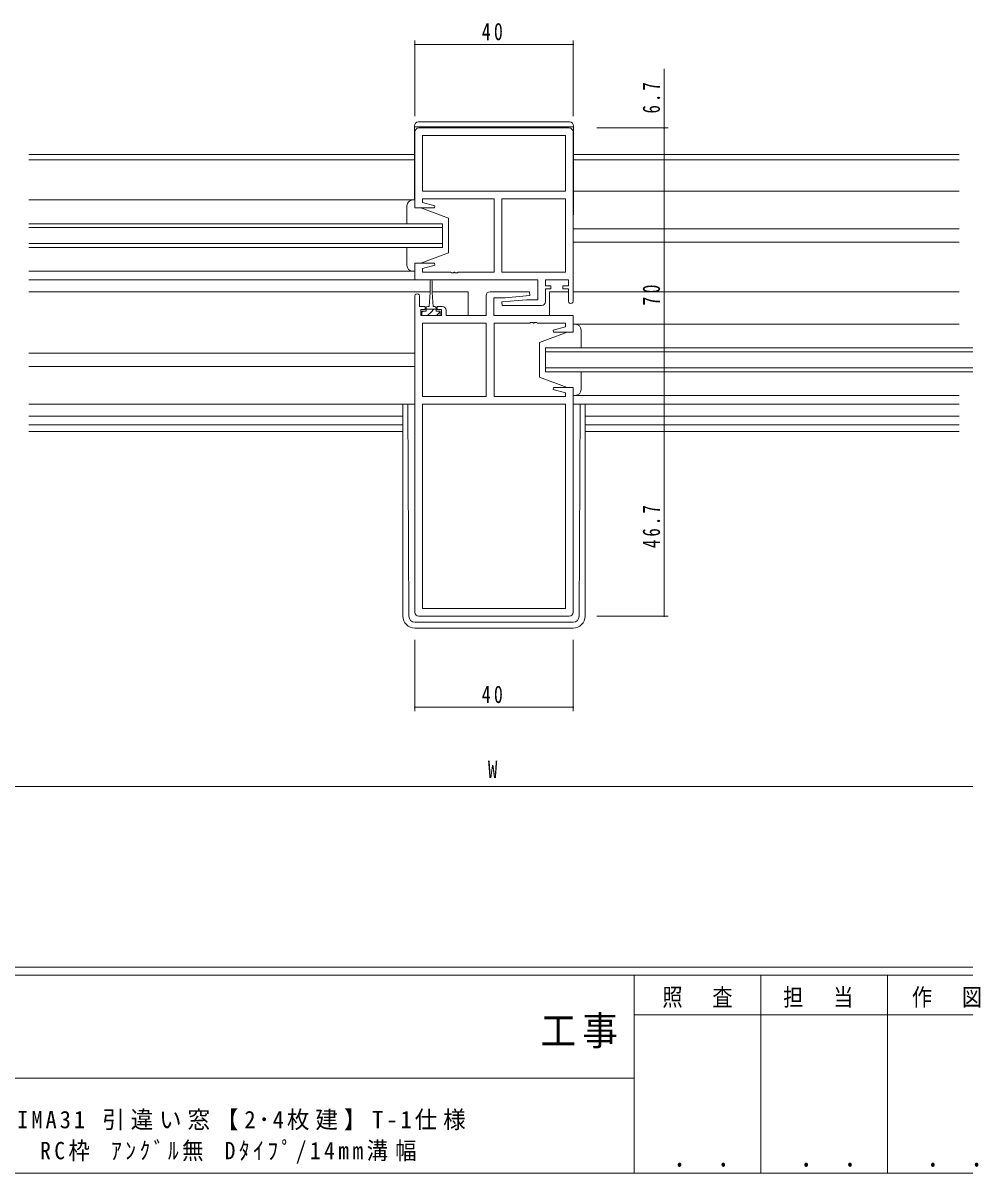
# Model space of a CAD drawing. Units: millimetres, scale not verified. Extents: x -567 to 567, y -403 to 403.
# Drawn here: x 18.9 to 256.9, y -403 to -112.4 of the extents above; entities that cross this region are included whole.
import ezdxf
from ezdxf.enums import TextEntityAlignment as Align

# ---------------------------------------------------------------- set-up
doc = ezdxf.new("R2010")
doc.units = ezdxf.units.MM
doc.header["$LTSCALE"] = 2
for name, color, linetype, lineweight in [('0-1_YKK_ZWAK', 7, 'Continuous', 18), ('0-3_YKK_11', 7, 'Continuous', 18), ('0-4_YKK_12', 2, 'Continuous', 18), ('0-5_YKK_13', 4, 'Continuous', 18), ('0-7_YKK_D', 6, 'Continuous', 18)]:
    doc.layers.add(name, color=color, linetype=linetype, lineweight=lineweight)
doc.layers.add('0-2_USER1', color=7, linetype='Continuous')
doc.styles.add('ＭＳ ゴシック', font='')
doc.styles.get('ＭＳ ゴシック').set_extended_font_data('MS Gothic')

msp = doc.modelspace()

# ---------------------------------------------------------------- linework, layer by layer
at = {"layer": '0-1_YKK_ZWAK'}
for p, q in [((537.274, -351), (-562.726, -351)), ((483.274, -353), (-562.726, -353)), ((173.274, -353), (173.274, -403)), ((205.274, -353), (205.274, -403)), ((237.274, -353), (237.274, -403)), ((270.68, -362.999), (173.274, -362.999)), ((-10.726, -378.999), (173.274, -378.999)), ((-562.726, -403), (483.274, -403))]:
    msp.add_line(p, q, dxfattribs=at)
at = {"layer": '0-3_YKK_11'}
for p, q in [((156.859, -138.904), (118.859, -138.904)), ((117.859, -139.904), (117.859, -159.104)), ((155.929, -140.834), (119.789, -140.834)), ((119.789, -140.834), (119.789, -154.904)), ((155.929, -140.834), (119.789, -140.834)), ((155.929, -154.904), (155.929, -140.834)), ((157.859, -182.704), (157.859, -139.904)), ((119.789, -154.904), (155.929, -154.904)), ((119.789, -156.834), (137.859, -156.834)), ((119.789, -157.751), (119.789, -156.834)), ((137.859, -156.834), (137.859, -175.374)), ((139.859, -156.834), (139.859, -175.374)), ((155.929, -156.834), (139.859, -156.834)), ((139.859, -156.834), (139.859, -175.374)), ((155.929, -175.374), (155.929, -156.834)), ((117.859, -159.104), (122.82, -159.104)), ((122.888, -158.581), (119.789, -157.751)), ((122.82, -159.104), (122.888, -158.581)), ((117.859, -173.104), (117.859, -177.304)), ((122.82, -173.104), (117.859, -173.104)), ((119.789, -174.457), (122.888, -173.626)), ((122.888, -173.626), (122.82, -173.104)), ((119.789, -175.374), (119.789, -174.457)), ((126.901, -175.374), (119.789, -175.374)), ((127.084, -175.494), (126.901, -175.374)), ((127.634, -175.494), (127.084, -175.494)), ((127.817, -175.374), (127.634, -175.494)), ((127.901, -175.374), (127.817, -175.374)), ((128.084, -175.494), (127.901, -175.374)), ((128.634, -175.494), (128.084, -175.494)), ((128.817, -175.374), (128.634, -175.494)), ((137.859, -175.374), (128.817, -175.374)), ((139.859, -175.374), (155.929, -175.374)), ((117.859, -177.304), (148.929, -177.304)), ((148.929, -177.304), (148.929, -182.304)), ((150.859, -177.304), (156.659, -177.304)), ((150.859, -178.804), (150.859, -177.304)), ((152.259, -178.804), (150.859, -178.804)), ((150.859, -179.604), (152.259, -179.604)), ((150.859, -182.804), (150.859, -179.604)), ((152.259, -179.604), (152.259, -178.804)), ((155.259, -178.804), (155.259, -179.604)), ((156.659, -178.804), (155.259, -178.804)), ((155.259, -179.604), (156.659, -179.604)), ((156.659, -177.304), (156.659, -178.804)), ((156.659, -179.604), (156.659, -182.704)), ((117.859, -181.404), (117.859, -261.304)), ((119.059, -184.004), (119.059, -181.404)), ((135.859, -181.304), (135.859, -186.304)), ((146.837, -180.304), (136.859, -180.304)), ((137.789, -181.804), (140.666, -181.804)), ((137.789, -186.304), (137.789, -181.804)), ((146.052, -182.304), (139.839, -182.847)), ((139.839, -182.847), (139.881, -183.804)), ((140.666, -181.804), (146.879, -181.26)), ((148.929, -182.304), (146.052, -182.304)), ((146.879, -181.26), (146.837, -180.304)), ((120.459, -184.004), (119.059, -184.004)), ((119.359, -184.804), (120.459, -184.804)), ((119.359, -186.304), (119.359, -184.804)), ((120.459, -184.804), (120.459, -184.004)), ((123.459, -184.004), (123.459, -184.804)), ((124.759, -184.004), (123.459, -184.004)), ((123.459, -184.804), (124.559, -184.804)), ((124.559, -184.804), (124.559, -186.304)), ((125.759, -186.304), (125.759, -185.004)), ((139.881, -183.804), (149.859, -183.804)), ((124.559, -186.304), (119.359, -186.304)), ((119.789, -188.234), (119.789, -206.774)), ((135.859, -188.234), (119.789, -188.234)), ((119.789, -188.234), (119.789, -206.774)), ((135.859, -186.304), (125.759, -186.304)), ((135.859, -206.774), (135.859, -188.234)), ((157.859, -186.304), (137.789, -186.304)), ((137.859, -188.234), (146.901, -188.234)), ((137.859, -206.774), (137.859, -188.234)), ((146.901, -188.234), (147.084, -188.114)), ((147.084, -188.114), (147.634, -188.114)), ((147.634, -188.114), (147.817, -188.234)), ((147.817, -188.234), (147.901, -188.234)), ((147.901, -188.234), (148.084, -188.114)), ((148.084, -188.114), (148.634, -188.114)), ((148.634, -188.114), (148.817, -188.234)), ((148.817, -188.234), (155.929, -188.234)), ((155.929, -188.234), (155.929, -189.151)), ((157.859, -190.504), (157.859, -186.304)), ((155.929, -189.151), (152.83, -189.981)), ((152.83, -189.981), (152.899, -190.504)), ((152.899, -190.504), (157.859, -190.504)), ((152.899, -204.504), (152.83, -205.026)), ((152.83, -205.026), (155.929, -205.857)), ((157.859, -204.504), (152.899, -204.504)), ((155.929, -205.857), (155.929, -206.774)), ((157.859, -261.304), (157.859, -204.504)), ((119.789, -206.774), (135.859, -206.774)), ((119.789, -208.704), (119.789, -260.374)), ((155.929, -208.704), (119.789, -208.704)), ((155.929, -206.774), (137.859, -206.774)), ((155.929, -260.374), (155.929, -208.704)), ((155.929, -260.374), (155.929, -208.704)), ((119.789, -260.374), (155.929, -260.374)), ((118.859, -262.304), (156.859, -262.304))]:
    msp.add_line(p, q, dxfattribs=at)
for centre, radius, start, end in [((118.859, -139.904), 1, 90.00001, 179.99999), ((156.859, -139.904), 1, 0.00001, 89.99999), ((118.459, -181.404), 0.6, 359.99999, 180.00001), ((136.859, -181.304), 1, 90.00001, 179.99999), ((149.859, -182.804), 1, 270.00001, 359.99999), ((157.259, -182.704), 0.6, 179.99999, 0.00001), ((124.759, -185.004), 1, 0.00001, 89.99999), ((118.859, -261.304), 1, 180.00001, 269.99999), ((156.859, -261.304), 1, 270.00001, 359.99999)]:
    msp.add_arc(centre, radius, start, end, dxfattribs=at)
at = {"layer": '0-4_YKK_12'}
for p, q in [((20.359, -145.604), (117.759, -145.604)), ((117.759, -147.004), (20.359, -147.004)), ((157.959, -145.604), (255.359, -145.604)), ((255.359, -147.004), (157.959, -147.004)), ((157.959, -154.904), (255.359, -154.904)), ((124.859, -163.104), (20.359, -163.104)), ((20.359, -164.104), (124.859, -164.104)), ((157.859, -164.404), (255.359, -164.404)), ((124.859, -168.104), (20.359, -168.104)), ((157.859, -167.804), (255.359, -167.804)), ((118.359, -177.304), (20.359, -177.304)), ((20.359, -180.304), (121.709, -180.304)), ((122.209, -180.304), (131.359, -180.304)), ((131.359, -180.304), (131.359, -186.304)), ((151.859, -180.304), (156.659, -180.304)), ((151.859, -180.304), (151.859, -186.304)), ((157.859, -180.304), (255.359, -180.304)), ((355.859, -194.504), (251.359, -194.504)), ((20.359, -195.804), (117.859, -195.804)), ((150.859, -195.504), (255.359, -195.504)), ((251.359, -195.504), (355.859, -195.504)), ((20.359, -199.204), (117.859, -199.204)), ((255.359, -199.504), (150.859, -199.504)), ((355.859, -199.504), (251.359, -199.504)), ((157.859, -208.704), (255.359, -208.704)), ((20.359, -211.704), (114.859, -211.704)), ((160.859, -211.704), (255.359, -211.704)), ((114.859, -213.974), (20.359, -213.974)), ((255.359, -213.974), (160.859, -213.974)), ((20.359, -215.604), (114.859, -215.604)), ((160.859, -215.604), (255.359, -215.604))]:
    msp.add_line(p, q, dxfattribs=at)
for points in [[(20.359, -169.104), (124.859, -169.104), (124.859, -163.104)], [(255.359, -194.504), (150.859, -194.504), (150.859, -200.504), (255.359, -200.504)], [(251.359, -200.504), (355.859, -200.504), (355.859, -194.504)]]:
    msp.add_lwpolyline(points, dxfattribs=at)
at = {"layer": '0-5_YKK_13'}
for p, q in [((117.759, -138.404), (117.759, -157.104)), ((157.959, -138.604), (117.759, -138.604)), ((118.759, -137.404), (156.959, -137.404)), ((157.959, -138.404), (157.959, -160.899)), ((20.359, -157.104), (117.859, -157.105)), ((115.859, -163.104), (115.859, -158.604)), ((119.359, -159.104), (126.359, -161.704)), ((126.359, -161.704), (126.359, -170.504)), ((157.959, -160.899), (157.859, -160.899)), ((115.859, -173.604), (115.859, -169.104)), ((119.359, -173.104), (126.359, -170.504)), ((119.359, -173.104), (117.859, -173.104)), ((117.859, -175.104), (20.359, -175.104)), ((121.709, -177.554), (121.709, -180.504)), ((122.209, -180.504), (122.209, -177.554)), ((121.709, -180.504), (121.459, -184.004)), ((122.209, -180.504), (122.459, -184.004)), ((119.948, -185.204), (119.659, -185.492)), ((120.709, -185.204), (120.709, -184.404)), ((123.209, -184.704), (120.709, -184.704)), ((121.959, -185.437), (121.093, -186.304)), ((121.109, -184.004), (121.459, -184.004)), ((122.693, -184.704), (121.959, -185.437)), ((122.459, -184.004), (122.809, -184.004)), ((123.209, -184.404), (123.209, -185.204)), ((124.259, -185.382), (123.338, -186.304)), ((157.859, -188.504), (255.359, -188.504)), ((156.359, -190.504), (149.359, -193.104)), ((159.859, -194.504), (159.859, -190.004)), ((149.359, -193.104), (149.359, -201.904)), ((159.859, -205.004), (159.859, -200.504)), ((156.359, -204.504), (149.359, -201.904)), ((156.359, -204.504), (157.859, -204.504)), ((20.359, -208.704), (117.859, -208.704)), ((20.359, -208.704), (117.859, -208.704)), ((114.859, -208.704), (114.859, -262.301)), ((116.351, -262.309), (116.069, -208.704)), ((157.859, -206.504), (255.359, -206.504)), ((159.367, -262.309), (159.649, -208.704)), ((160.859, -208.704), (160.859, -262.301)), ((117.851, -263.801), (157.867, -263.801)), ((117.859, -265.301), (157.859, -265.301))]:
    msp.add_line(p, q, dxfattribs=at)
for points in [[(117.359, -157.104), (117.859, -157.104), (117.859, -159.104), (119.359, -159.104)], [(117.859, -173.104), (117.859, -175.104), (117.359, -175.104)], [(120.709, -185.204), (119.659, -185.204), (119.659, -186.304), (124.259, -186.304), (124.259, -185.204), (123.209, -185.204)], [(158.359, -188.504), (157.859, -188.504), (157.859, -190.504), (156.359, -190.504)], [(157.859, -204.504), (157.859, -206.504), (158.359, -206.504)]]:
    msp.add_lwpolyline(points, dxfattribs=at)
for centre, radius, start, end in [((118.759, -138.404), 1, 90, 180), ((156.959, -138.404), 1, 0, 90), ((117.359, -158.604), 1.5, 90, 180), ((117.359, -173.604), 1.5, 180, 270), ((121.959, -177.554), 0.25, 0, 180), ((121.109, -184.404), 0.4, 90, 180), ((122.809, -184.404), 0.4, 0, 90), ((158.359, -190.004), 1.5, 0, 90), ((158.359, -205.004), 1.5, 270, 0), ((117.859, -262.301), 3, 180, 270), ((117.851, -262.301), 1.5, 180.30155, 270), ((157.859, -262.301), 3, 270, 0), ((157.867, -262.301), 1.5, 270, 359.69845)]:
    msp.add_arc(centre, radius, start, end, dxfattribs=at)
at = {"layer": '0-7_YKK_D'}
for p, q in [((117.859, -135.904), (117.859, -116.804)), ((117.859, -117.804), (157.859, -117.804)), ((157.859, -135.904), (157.859, -116.804)), ((163.859, -138.904), (181.859, -138.904)), ((163.859, -145.604), (181.859, -145.604)), ((163.859, -145.604), (181.859, -145.604)), ((180.859, -145.604), (180.859, -215.604)), ((163.859, -215.604), (181.859, -215.604)), ((163.859, -215.604), (181.859, -215.604)), ((180.859, -215.604), (180.859, -262.304)), ((163.859, -262.304), (181.859, -262.304)), ((117.859, -268.301), (117.859, -286.301)), ((157.859, -268.301), (157.859, -286.301)), ((117.859, -285.301), (157.859, -285.301)), ((-105.141, -305.301), (380.859, -305.301))]:
    msp.add_line(p, q, dxfattribs=at)
msp.add_lwpolyline([(180.859, -145.604), (180.859, -138.904), (180.859, -124.004)], dxfattribs=at)
for centre, start, end in [((117.859, -117.804), 0, 180), ((117.859, -117.804), 180, 0), ((157.859, -117.804), 0, 180), ((157.859, -117.804), 180, 0), ((180.859, -138.904), 90, 270), ((180.859, -138.904), 270, 90), ((180.859, -145.604), 90, 270), ((180.859, -145.604), 90, 270), ((180.859, -145.604), 270, 90), ((180.859, -145.604), 270, 90), ((180.859, -215.604), 90, 270), ((180.859, -215.604), 90, 270), ((180.859, -215.604), 270, 90), ((180.859, -215.604), 270, 90), ((180.859, -262.304), 90, 270), ((180.859, -262.304), 270, 90), ((117.859, -285.301), 0, 180), ((117.859, -285.301), 180, 0), ((157.859, -285.301), 0, 180), ((157.859, -285.301), 180, 0)]:
    msp.add_arc(centre, 0.106, start, end, dxfattribs=at)

# ---------------------------------------------------------------- texts
at = {"layer": '0-1_YKK_ZWAK', "attachment_point": 7, "style": 'ＭＳ ゴシック'}
for s, insert, char_height in [('\\T1.24;\\W0.85;照\\~\\~査', (180.401, -361.258), 4.399), ('\\T1.24;\\W0.85;担\\~\\~当', (210.923, -361.258), 4.399), ('\\T1.24;\\W0.85;作\\~\\~図', (243.445, -361.232), 4.399), ('\\T1.17;\\W0.9;工事', (149.605, -371.509), 7.331), ('\\T1.24;\\W0.85;\\~．\\~．', (179.638, -401.494), 5.132), ('\\T1.24;\\W0.85;\\~．\\~．', (211.638, -401.494), 5.132), ('\\T1.24;\\W0.85;\\~．\\~．', (243.638, -401.494), 5.132)]:
    msp.add_mtext(s, dxfattribs=dict(at, insert=insert, char_height=char_height))
at = {"layer": '0-2_USER1', "char_height": 4.399, "attachment_point": 7, "style": 'ＭＳ ゴシック'}
for s, insert in [('\\T1.26;\\W0.95;EXIMA31\\~引違い窓【2･4枚建】T-1仕様', (10.213, -392.213)), ('\\T1.33;\\W0.9;RC枠\\~ｱﾝｸﾞﾙ無\\~Dﾀｲﾌﾟ/14mm溝幅', (23.184, -400.607))]:
    msp.add_mtext(s, dxfattribs=dict(at, insert=insert))
at = {"layer": '0-7_YKK_D', "color": 7, "style": 'ＭＳ ゴシック', "width": 0.8}
msp.add_text('W', height=4.399, dxfattribs=at).set_placement((136.324, -304.501), align=Align.BOTTOM_LEFT)
at = {"layer": '0-7_YKK_D', "color": 7, "char_height": 4.399, "attachment_point": 7, "style": 'ＭＳ ゴシック'}
for insert in [(134.765, -116.804), (134.765, -284.301)]:
    msp.add_mtext('\\T1.37;\\W0.75;40', dxfattribs=dict(at, insert=insert))
at = {"layer": '0-7_YKK_D', "color": 7, "char_height": 4.399, "attachment_point": 7, "rotation": 90, "style": 'ＭＳ ゴシック'}
for s, insert in [('\\T1.38;\\W0.7;6.7', (179.859, -135.245)), ('\\T1.37;\\W0.75;70', (179.859, -183.796)), ('\\T1.39;\\W0.7;46.7', (179.859, -245.082))]:
    msp.add_mtext(s, dxfattribs=dict(at, insert=insert))

doc.saveas('drawing.dxf')
